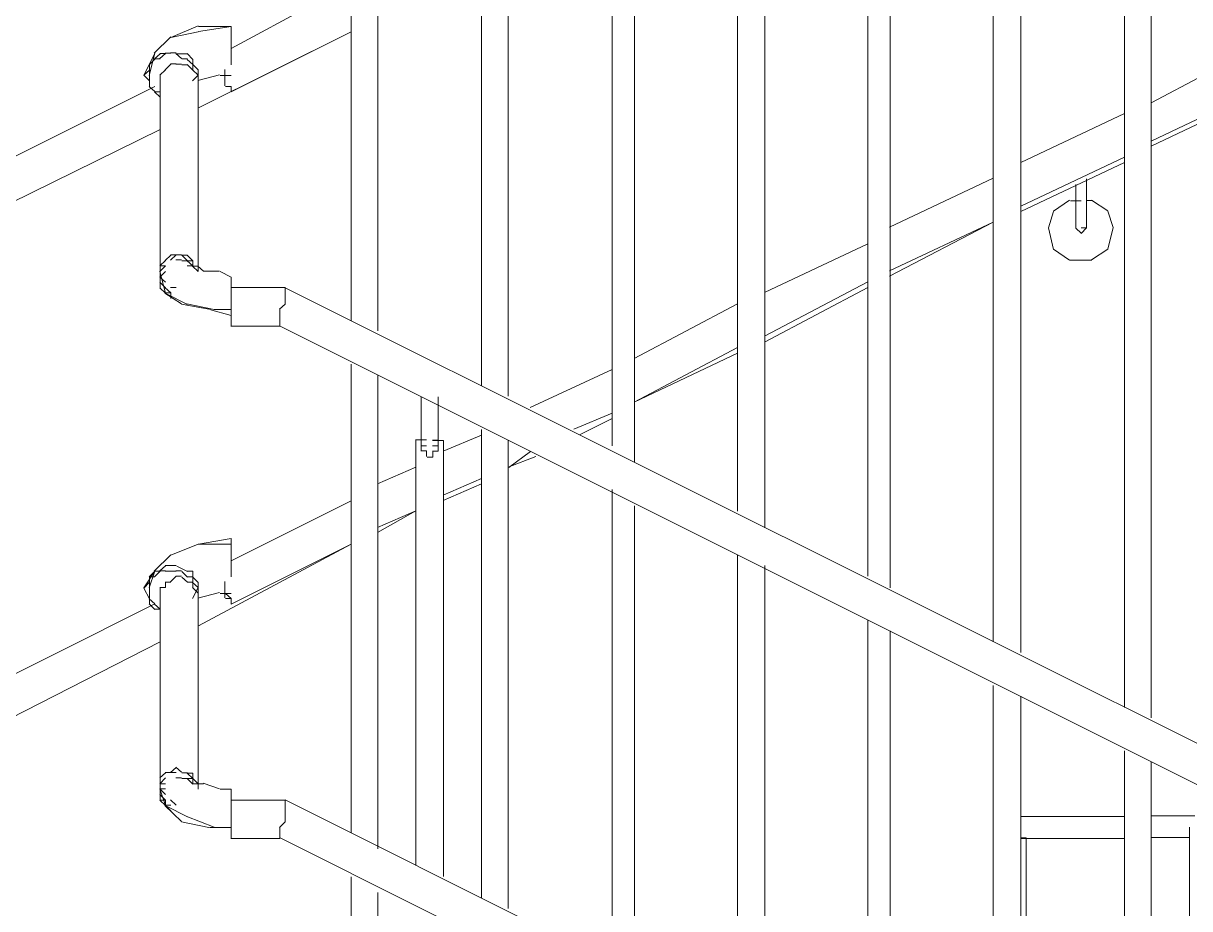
# Model space of a CAD drawing. Header units: millimetres. Extents: x -401725 to 250493, y 305116 to 802890.
# Drawn here: x -375108.3898 to -375108.0331, y 508967.8305 to 508968.1013 of the extents above; entities that cross this region are included whole.
import ezdxf

# ---------------------------------------------------------------- set-up
doc = ezdxf.new("R2010")
doc.units = ezdxf.units.MM
doc.layers.add('PDF _Геометрия', color=7, linetype='Continuous', true_color=0x1d1d1d)

msp = doc.modelspace()

# ---------------------------------------------------------------- linework, layer by layer
at = {"layer": 'PDF _Геометрия', "color": 7, "lineweight": 9}
for points in [[(-375108.04484, 508967.88893), (-375108.04484, 508968.34385)], [(-375108.05299, 508968.34045), (-375108.05299, 508967.89205)], [(-375108.08477, 508967.90888), (-375108.08477, 508968.32388)], [(-375108.0932, 508968.32058), (-375108.0932, 508967.91219)], [(-375108.12471, 508967.92869), (-375108.12471, 508968.30375)], [(-375108.1315, 508968.30055), (-375108.1315, 508967.93226)], [(-375108.16301, 508967.94703), (-375108.16301, 508968.28542)], [(-375108.17144, 508968.28056), (-375108.17144, 508967.95213)], [(-375108.20295, 508967.96708), (-375108.20295, 508968.26535)], [(-375108.20974, 508968.26047), (-375108.20974, 508967.97209)], [(-375108.24152, 508967.98729), (-375108.24152, 508968.24559)], [(-375108.24968, 508968.24199), (-375108.24968, 508967.99044)], [(-375108.28961, 508968.2303), (-375108.28961, 508968.01038)], [(-375108.28146, 508968.00723), (-375108.28146, 508968.22546)], [(-375108.30129, 508968.1071), (-375108.32628, 508968.09365)], [(-375108.33634, 508968.09874), (-375108.34472, 508968.097), (-375108.33634, 508968.10049)], [(-375108.33629, 508968.07541), (-375108.28961, 508968.09866)], [(-375108.33624, 508968.10034), (-375108.32629, 508968.10034)], [(-375108.33624, 508968.09877), (-375108.32629, 508968.10034)], [(-375108.32632, 508968.08031), (-375108.28961, 508968.09866)], [(-375108.32629, 508968.10034), (-375108.32629, 508968.09877), (-375108.32629, 508968.09702), (-375108.32629, 508968.09877)], [(-375108.32629, 508968.10034), (-375108.32629, 508968.10034)], [(-375108.32629, 508968.10034), (-375108.32629, 508968.10034)], [(-375108.32629, 508968.10034), (-375108.32629, 508968.10034)], [(-375108.32629, 508968.10034), (-375108.32629, 508968.10034)], [(-375108.32629, 508968.09702), (-375108.32629, 508968.09528), (-375108.32629, 508968.09702), (-375108.32629, 508968.09877)], [(-375108.32629, 508968.09877), (-375108.32629, 508968.09877)], [(-375108.32629, 508968.09196), (-375108.32629, 508968.09371), (-375108.32629, 508968.09528), (-375108.32629, 508968.09371)], [(-375108.35296, 508968.08532), (-375108.34965, 508968.09213)], [(-375108.35139, 508968.08532), (-375108.34965, 508968.09213)], [(-375108.34802, 508968.09202), (-375108.34976, 508968.09045)], [(-375108.34639, 508968.09209), (-375108.34813, 508968.09209)], [(-375108.34813, 508968.09052), (-375108.34639, 508968.09209)], [(-375108.34476, 508968.09216), (-375108.3465, 508968.09216)], [(-375108.3465, 508968.09216), (-375108.34476, 508968.09216)], [(-375108.34313, 508968.09223), (-375108.34487, 508968.09223)], [(-375108.34487, 508968.09223), (-375108.34313, 508968.09223)], [(-375108.34324, 508968.09212), (-375108.3415, 508968.09055)], [(-375108.3396, 508968.09197), (-375108.34291, 508968.09197)], [(-375108.33797, 508968.09029), (-375108.33971, 508968.09204)], [(-375108.32629, 508968.08864), (-375108.32629, 508968.09196), (-375108.32629, 508968.09371)], [(-375108.32629, 508968.09039), (-375108.32629, 508968.09196)], [(-375108.01305, 508968.09381), (-375108.04465, 508968.07704)], [(-375108.35128, 508968.08874), (-375108.35128, 508968.087), (-375108.35302, 508968.08543)], [(-375108.35128, 508968.08874), (-375108.35128, 508968.087)], [(-375108.34976, 508968.09045), (-375108.34802, 508968.09045)], [(-375108.34476, 508968.08884), (-375108.3465, 508968.0871)], [(-375108.34313, 508968.08891), (-375108.34487, 508968.08891)], [(-375108.3415, 508968.08881), (-375108.34324, 508968.08881)], [(-375108.34313, 508968.08891), (-375108.34313, 508968.08891)], [(-375108.34134, 508968.0904), (-375108.3396, 508968.0904)], [(-375108.3396, 508968.08866), (-375108.34134, 508968.08866)], [(-375108.33971, 508968.09029), (-375108.33797, 508968.08872)], [(-375108.33797, 508968.08698), (-375108.33971, 508968.08872)], [(-375108.33634, 508968.08705), (-375108.33808, 508968.08879)], [(-375108.33797, 508968.08698), (-375108.33797, 508968.08872), (-375108.33797, 508968.09029)], [(-375108.32629, 508968.08864), (-375108.32629, 508968.08864)], [(-375108.35302, 508968.08543), (-375108.35128, 508968.08368)], [(-375108.35128, 508968.08543), (-375108.35128, 508968.087)], [(-375108.35128, 508968.08543), (-375108.35128, 508968.08368), (-375108.35128, 508968.08194)], [(-375108.34639, 508968.08703), (-375108.34813, 508968.08546)], [(-375108.34802, 508968.08539), (-375108.34802, 508968.08539)], [(-375108.34802, 508968.08539), (-375108.34802, 508968.08382)], [(-375108.34639, 508968.08703), (-375108.34639, 508968.08703)], [(-375108.33808, 508968.08373), (-375108.33634, 508968.08548), (-375108.33808, 508968.08705)], [(-375108.33808, 508968.08705), (-375108.33634, 508968.08548)], [(-375108.33797, 508968.08698), (-375108.33797, 508968.08698)], [(-375108.33645, 508968.08384), (-375108.32982, 508968.08558)], [(-375108.33634, 508968.08548), (-375108.33634, 508968.08705)], [(-375108.32961, 508968.08533), (-375108.32629, 508968.08533)], [(-375108.32819, 508968.08722), (-375108.32819, 508968.08722)], [(-375108.32819, 508968.08722), (-375108.32819, 508968.08548)], [(-375108.32819, 508968.08548), (-375108.32819, 508968.08722)], [(-375108.32819, 508968.08391), (-375108.32819, 508968.08548), (-375108.32819, 508968.08391), (-375108.32819, 508968.08216)], [(-375108.34965, 508968.08201), (-375108.44298, 508968.03543)], [(-375108.35139, 508968.08201), (-375108.34965, 508968.08044)], [(-375108.34965, 508968.08044), (-375108.35139, 508968.08201)], [(-375108.35128, 508968.08194), (-375108.35128, 508968.08369)], [(-375108.34802, 508968.08382), (-375108.34802, 508968.02381)], [(-375108.33808, 508968.02701), (-375108.33634, 508968.02544), (-375108.33634, 508968.08373)], [(-375108.33634, 508968.08373), (-375108.33634, 508968.08373)], [(-375108.32819, 508968.08391), (-375108.32819, 508968.08391)], [(-375108.32819, 508968.08391), (-375108.32819, 508968.08391)], [(-375108.32803, 508968.08201), (-375108.32629, 508968.08201)], [(-375108.32803, 508968.08201), (-375108.32629, 508968.08201), (-375108.32629, 508968.08044)], [(-375108.34802, 508968.08033), (-375108.34976, 508968.08033), (-375108.34802, 508968.07876)], [(-375108.32629, 508968.08044), (-375108.32629, 508968.08044)], [(-375108.32629, 508968.08044), (-375108.32629, 508968.08044)], [(-375108.04465, 508968.06539), (-375108.01305, 508968.08039)], [(-375108.04465, 508968.0638), (-375108.01305, 508968.0788)], [(-375108.05299, 508968.07376), (-375108.08472, 508968.05878)], [(-375108.43961, 508968.02381), (-375108.34802, 508968.06882)], [(-375108.08472, 508968.04538), (-375108.05299, 508968.06036)], [(-375108.08472, 508968.0438), (-375108.05299, 508968.05878)], [(-375108.0932, 508968.0539), (-375108.12488, 508968.03894)], [(-375108.06467, 508968.04882), (-375108.06467, 508968.05376)], [(-375108.06793, 508968.05198), (-375108.06793, 508968.04864)], [(-375108.06793, 508968.04863), (-375108.06793, 508968.04194)], [(-375108.06467, 508968.04706), (-375108.06467, 508968.04882)], [(-375108.06983, 508968.04718), (-375108.07477, 508968.04383)], [(-375108.06793, 508968.04705), (-375108.06952, 508968.04705)], [(-375108.0663, 508968.04697), (-375108.06789, 508968.04697)], [(-375108.06467, 508968.04037), (-375108.06467, 508968.04706)], [(-375108.06304, 508968.04715), (-375108.06463, 508968.04715)], [(-375108.05815, 508968.04391), (-375108.06309, 508968.04726)], [(-375108.07472, 508968.04373), (-375108.07631, 508968.0388)], [(-375108.06793, 508968.04194), (-375108.06793, 508968.0386)], [(-375108.05652, 508968.03889), (-375108.05811, 508968.04383)], [(-375108.12488, 508968.02557), (-375108.0932, 508968.04053)], [(-375108.12488, 508968.02398), (-375108.0932, 508968.04053)], [(-375108.07631, 508968.0388), (-375108.07472, 508968.0321)], [(-375108.06793, 508968.03859), (-375108.06793, 508968.03859)], [(-375108.06793, 508968.03859), (-375108.06793, 508968.03859)], [(-375108.0663, 508968.0371), (-375108.06789, 508968.03869)], [(-375108.06467, 508968.04036), (-375108.06467, 508968.03878), (-375108.06626, 508968.03702)], [(-375108.06626, 508968.03878), (-375108.06467, 508968.03878)], [(-375108.05811, 508968.03219), (-375108.05652, 508968.03889)], [(-375108.1315, 508968.03388), (-375108.16315, 508968.01894)], [(-375108.07477, 508968.0322), (-375108.06983, 508968.02886)], [(-375108.06309, 508968.02893), (-375108.05815, 508968.03228)], [(-375108.34639, 508968.02876), (-375108.34813, 508968.02719), (-375108.34639, 508968.02719), (-375108.34813, 508968.02544), (-375108.34639, 508968.01881), (-375108.34813, 508968.02544)], [(-375108.34802, 508968.02712), (-375108.34802, 508968.02712)], [(-375108.3465, 508968.02882), (-375108.34476, 508968.03039)], [(-375108.34487, 508968.03046), (-375108.34313, 508968.03046)], [(-375108.34313, 508968.03046), (-375108.34487, 508968.02889)], [(-375108.34476, 508968.03039), (-375108.34476, 508968.03039)], [(-375108.34324, 508968.03052), (-375108.3415, 508968.03052)], [(-375108.3415, 508968.02895), (-375108.34324, 508968.02895)], [(-375108.34313, 508968.03046), (-375108.34313, 508968.03046)], [(-375108.3415, 508968.03052), (-375108.3415, 508968.03052)], [(-375108.34134, 508968.03037), (-375108.3396, 508968.02862), (-375108.34134, 508968.02862)], [(-375108.34134, 508968.03037), (-375108.3396, 508968.03037)], [(-375108.33971, 508968.03043), (-375108.33797, 508968.02869)], [(-375108.33797, 508968.02869), (-375108.33797, 508968.02712), (-375108.33971, 508968.02869)], [(-375108.33971, 508968.02869), (-375108.33797, 508968.02869), (-375108.33797, 508968.02712)], [(-375108.06973, 508968.02883), (-375108.06304, 508968.02883)], [(-375108.34639, 508968.02213), (-375108.34813, 508968.0237), (-375108.34639, 508968.02544)], [(-375108.34802, 508968.02538), (-375108.34802, 508968.02381), (-375108.34802, 508968.02206), (-375108.34802, 508968.02381), (-375108.34802, 508968.02206), (-375108.34802, 508968.02049)], [(-375108.34802, 508968.02381), (-375108.34802, 508968.02381)], [(-375108.34802, 508968.02381), (-375108.34802, 508968.02381)], [(-375108.33971, 508968.02712), (-375108.33797, 508968.02712)], [(-375108.33808, 508968.02701), (-375108.33634, 508968.02701)], [(-375108.33797, 508968.02712), (-375108.33797, 508968.02712)], [(-375108.33797, 508968.02712), (-375108.33797, 508968.02712)], [(-375108.33645, 508968.02708), (-375108.33471, 508968.02551)], [(-375108.33634, 508968.02701), (-375108.33634, 508968.02544)], [(-375108.33488, 508968.02553), (-375108.32982, 508968.02553)], [(-375108.32961, 508968.02544), (-375108.32629, 508968.0237)], [(-375108.32629, 508968.0237), (-375108.32629, 508968.0237)], [(-375108.32629, 508968.0237), (-375108.32629, 508968.0237)], [(-375108.32629, 508968.0237), (-375108.32629, 508968.0237)], [(-375108.32629, 508968.0237), (-375108.32629, 508968.0237)], [(-375108.32629, 508968.0237), (-375108.32629, 508968.02195)], [(-375108.34813, 508968.02038), (-375108.34639, 508968.01881)], [(-375108.3465, 508968.02045), (-375108.34476, 508968.01888), (-375108.34476, 508968.01713)], [(-375108.34639, 508968.02038), (-375108.34639, 508968.02038)], [(-375108.34487, 508968.02051), (-375108.34313, 508968.02051)], [(-375108.34313, 508968.02051), (-375108.34313, 508968.02051)], [(-375108.30971, 508968.02048), (-375108.32631, 508968.02048)], [(-375108.32629, 508968.01706), (-375108.32629, 508968.01863), (-375108.32629, 508968.02038)], [(-375108.32629, 508968.02038), (-375108.32629, 508968.01863)], [(-375106.6846, 508967.20708), (-375106.6846, 508967.20874), (-375108.30973, 508968.02038)], [(-375108.30971, 508968.01874), (-375108.30971, 508968.02048)], [(-375108.30971, 508968.02048), (-375108.30971, 508968.02048)], [(-375108.30971, 508968.02048), (-375108.30971, 508968.02048)], [(-375108.16314, 508968.00558), (-375108.1315, 508968.02228)], [(-375108.16314, 508968.00382), (-375108.1315, 508968.02053)], [(-375108.34656, 508968.01883), (-375108.3415, 508968.01552)], [(-375108.3465, 508968.01888), (-375108.34476, 508968.01888)], [(-375108.34623, 508968.01868), (-375108.3396, 508968.01536)], [(-375108.32629, 508968.01531), (-375108.32629, 508968.01706), (-375108.32629, 508968.01863)], [(-375108.32629, 508968.01706), (-375108.32629, 508968.01706)], [(-375108.30971, 508968.01716), (-375108.30971, 508968.01873)], [(-375108.30971, 508968.01542), (-375108.30971, 508968.01716)], [(-375108.34146, 508968.01545), (-375108.33308, 508968.01388)], [(-375108.33983, 508968.01551), (-375108.33145, 508968.01377)], [(-375108.33292, 508968.01374), (-375108.32629, 508968.012)], [(-375108.33135, 508968.01374), (-375108.32629, 508968.01374)], [(-375108.32629, 508968.01531), (-375108.32629, 508968.01374), (-375108.32629, 508968.012), (-375108.32629, 508968.01374)], [(-375108.32629, 508968.01531), (-375108.32629, 508968.01531)], [(-375108.31146, 508968.01384), (-375108.30971, 508968.01542)], [(-375108.31135, 508968.01203), (-375108.31135, 508968.01378)], [(-375108.30971, 508968.01542), (-375108.30971, 508968.01542)], [(-375108.17144, 508968.0155), (-375108.20303, 508967.99882)], [(-375108.32629, 508968.01043), (-375108.32629, 508968.01043)], [(-375108.32629, 508968.00868), (-375108.32629, 508968.01043)], [(-375108.32629, 508968.01043), (-375108.32629, 508968.01043)], [(-375108.32629, 508968.01043), (-375108.32629, 508968.01043)], [(-375108.32629, 508968.01043), (-375108.32629, 508968.01043)], [(-375108.31135, 508968.01046), (-375108.31135, 508968.01203)], [(-375108.31135, 508968.00871), (-375108.31135, 508968.01046)], [(-375108.31135, 508968.01046), (-375108.31135, 508968.01046)], [(-375108.32637, 508968.00871), (-375108.31134, 508968.00871)], [(-375108.32629, 508968.00868), (-375108.32629, 508968.00868)], [(-375108.31151, 508968.00884), (-375106.68823, 508967.1972)], [(-375108.31135, 508968.00871), (-375108.31135, 508968.00871)], [(-375108.17143, 508968.0004), (-375108.20303, 508967.98548), (-375108.17143, 508968.00216)], [(-375108.28961, 508967.9971), (-375108.28961, 508967.85374)], [(-375108.20974, 508967.9954), (-375108.23481, 508967.98383)], [(-375108.28146, 508967.84881), (-375108.28146, 508967.99376)], [(-375108.26815, 508967.98711), (-375108.26815, 508967.98046)], [(-375108.26299, 508967.98045), (-375108.26299, 508967.9871)], [(-375108.22149, 508967.97717), (-375108.20974, 508967.98208)], [(-375108.26815, 508967.98046), (-375108.26815, 508967.97556)], [(-375108.26299, 508967.9738), (-375108.26299, 508967.98045)], [(-375108.26299, 508967.98045), (-375108.26299, 508967.98045)], [(-375108.21974, 508967.97542), (-375108.20974, 508967.9805)], [(-375108.26985, 508967.97389), (-375108.26652, 508967.97389)], [(-375108.26978, 508967.84377), (-375108.26978, 508967.97375)], [(-375108.26827, 508967.97389), (-375108.26652, 508967.97389)], [(-375108.26815, 508967.97557), (-375108.26815, 508967.97224)], [(-375108.26652, 508967.97389), (-375108.26652, 508967.97389)], [(-375108.26474, 508967.9738), (-375108.26299, 508967.9738)], [(-375108.26468, 508967.9737), (-375108.26136, 508967.9737)], [(-375108.26462, 508967.97373), (-375108.26462, 508967.97373)], [(-375108.26299, 508967.97048), (-375108.26299, 508967.97205), (-375108.26299, 508967.9738)], [(-375108.24968, 508967.97537), (-375108.26141, 508967.97047)], [(-375108.26136, 508967.84035), (-375108.26136, 508967.9737)], [(-375108.24968, 508967.97712), (-375108.24968, 508967.83376)], [(-375108.24152, 508967.83056), (-375108.24152, 508967.97381)], [(-375108.26827, 508967.97214), (-375108.26652, 508967.97214)], [(-375108.26652, 508967.96881), (-375108.26652, 508967.97056), (-375108.26827, 508967.97056)], [(-375108.26815, 508967.97224), (-375108.26815, 508967.97224)], [(-375108.26815, 508967.97049), (-375108.26815, 508967.97224)], [(-375108.26815, 508967.97224), (-375108.26815, 508967.97224)], [(-375108.26815, 508967.97224), (-375108.26815, 508967.97224)], [(-375108.26815, 508967.97049), (-375108.26815, 508967.97049)], [(-375108.26652, 508967.97056), (-375108.26652, 508967.97056)], [(-375108.26462, 508967.97041), (-375108.26462, 508967.96866), (-375108.26637, 508967.96866)], [(-375108.26474, 508967.97205), (-375108.26299, 508967.97205)], [(-375108.26299, 508967.97048), (-375108.26474, 508967.97048)], [(-375108.26462, 508967.97198), (-375108.26462, 508967.97198)], [(-375108.26462, 508967.97041), (-375108.26462, 508967.97041)], [(-375108.26462, 508967.97041), (-375108.26462, 508967.97041)], [(-375108.26299, 508967.97205), (-375108.26299, 508967.97205)], [(-375108.24139, 508967.96547), (-375108.23473, 508967.97037)], [(-375108.26652, 508967.96881), (-375108.26652, 508967.96881)], [(-375108.24151, 508967.96554), (-375108.2331, 508967.96887)], [(-375108.26978, 508967.96552), (-375108.2815, 508967.96045)], [(-375108.26141, 508967.95699), (-375108.24968, 508967.96207)], [(-375108.26141, 508967.95542), (-375108.24968, 508967.96049)], [(-375108.20974, 508967.95876), (-375108.20974, 508967.81378)], [(-375108.28961, 508967.95531), (-375108.32632, 508967.93696)], [(-375108.2815, 508967.94716), (-375108.26978, 508967.95223)], [(-375108.2815, 508967.94558), (-375108.26978, 508967.95223)], [(-375108.20295, 508967.81032), (-375108.20295, 508967.95375)], [(-375108.33629, 508967.91703), (-375108.28961, 508967.94203)], [(-375108.32629, 508967.94199), (-375108.33624, 508967.94199), (-375108.32629, 508967.94373)], [(-375108.32632, 508967.92367), (-375108.28961, 508967.94203)], [(-375108.32629, 508967.94373), (-375108.32629, 508967.94373)], [(-375108.32629, 508967.94373), (-375108.32629, 508967.94373)], [(-375108.32629, 508967.94373), (-375108.32629, 508967.94373)], [(-375108.32629, 508967.94373), (-375108.32629, 508967.94199)], [(-375108.32629, 508967.94199), (-375108.32629, 508967.94199)], [(-375108.32629, 508967.94199), (-375108.32629, 508967.94199)], [(-375108.32629, 508967.93535), (-375108.32629, 508967.93867), (-375108.32629, 508967.94042), (-375108.32629, 508967.93867), (-375108.32629, 508967.9371)], [(-375108.32629, 508967.94041), (-375108.32629, 508967.94041)], [(-375108.17144, 508967.93879), (-375108.17144, 508967.79554)], [(-375108.34639, 508967.93542), (-375108.34813, 508967.93385)], [(-375108.34476, 508967.93548), (-375108.3465, 508967.93548)], [(-375108.34313, 508967.93554), (-375108.34487, 508967.93554)], [(-375108.3396, 508967.93369), (-375108.34291, 508967.93526)], [(-375108.32629, 508967.93378), (-375108.32629, 508967.93535), (-375108.32629, 508967.9371)], [(-375108.32629, 508967.93203), (-375108.32629, 508967.93378), (-375108.32629, 508967.93535)], [(-375108.16301, 508967.7904), (-375108.16301, 508967.93545)], [(-375108.35128, 508967.9321), (-375108.35128, 508967.93035), (-375108.35302, 508967.92861)], [(-375108.35296, 508967.92867), (-375108.34965, 508967.93373)], [(-375108.35139, 508967.92867), (-375108.34965, 508967.93373)], [(-375108.34965, 508967.93373), (-375108.35139, 508967.93198), (-375108.34965, 508967.93198)], [(-375108.35128, 508967.9321), (-375108.35128, 508967.93035)], [(-375108.34802, 508967.93379), (-375108.34976, 508967.93379)], [(-375108.34976, 508967.93204), (-375108.34802, 508967.93379)], [(-375108.34813, 508967.93385), (-375108.34639, 508967.93385)], [(-375108.3465, 508967.93373), (-375108.34476, 508967.93373)], [(-375108.34487, 508967.93379), (-375108.34313, 508967.93379)], [(-375108.34313, 508967.93222), (-375108.34487, 508967.93048)], [(-375108.34324, 508967.93385), (-375108.3415, 508967.93385)], [(-375108.3415, 508967.93228), (-375108.34324, 508967.93228)], [(-375108.34313, 508967.93222), (-375108.34313, 508967.93222)], [(-375108.34134, 508967.93369), (-375108.3396, 508967.93195)], [(-375108.3396, 508967.93037), (-375108.34134, 508967.93194)], [(-375108.33797, 508967.93375), (-375108.33971, 508967.93375)], [(-375108.33971, 508967.932), (-375108.33797, 508967.932)], [(-375108.33634, 508967.93032), (-375108.33808, 508967.93206)], [(-375108.33797, 508967.93044), (-375108.33797, 508967.932), (-375108.33797, 508967.93375)], [(-375108.32629, 508967.93204), (-375108.32629, 508967.93378)], [(-375108.35302, 508967.92861), (-375108.35128, 508967.9253)], [(-375108.35128, 508967.92861), (-375108.35128, 508967.93035)], [(-375108.35128, 508967.92861), (-375108.35128, 508967.92529), (-375108.35128, 508967.92372)], [(-375108.34639, 508967.93053), (-375108.34639, 508967.92879), (-375108.34813, 508967.92879)], [(-375108.34802, 508967.92873), (-375108.34802, 508967.92716)], [(-375108.34476, 508967.93042), (-375108.3465, 508967.93042)], [(-375108.33797, 508967.93044), (-375108.33971, 508967.93044)], [(-375108.33634, 508967.93032), (-375108.33634, 508967.92875), (-375108.33808, 508967.92543)], [(-375108.33808, 508967.93032), (-375108.33634, 508967.92875)], [(-375108.33634, 508967.92875), (-375108.33634, 508967.92701), (-375108.33808, 508967.92875)], [(-375108.33797, 508967.92869), (-375108.33797, 508967.93044)], [(-375108.33645, 508967.9255), (-375108.32982, 508967.92725)], [(-375108.32819, 508967.93062), (-375108.32819, 508967.93062)], [(-375108.32819, 508967.93062), (-375108.32819, 508967.92888)], [(-375108.32819, 508967.92888), (-375108.32819, 508967.93062)], [(-375108.32819, 508967.92731), (-375108.32819, 508967.92888), (-375108.32819, 508967.92731), (-375108.32819, 508967.92556)], [(-375108.32819, 508967.92888), (-375108.32819, 508967.92888)], [(-375108.32819, 508967.92556), (-375108.32819, 508967.92731)], [(-375108.35139, 508967.92535), (-375108.34965, 508967.92378), (-375108.44298, 508967.87703)], [(-375108.35139, 508967.92378), (-375108.34965, 508967.92204)], [(-375108.35128, 508967.92529), (-375108.35128, 508967.92529)], [(-375108.34976, 508967.9221), (-375108.34802, 508967.9221), (-375108.34976, 508967.92367)], [(-375108.34802, 508967.92716), (-375108.34802, 508967.92541)], [(-375108.34802, 508967.92541), (-375108.34802, 508967.8654)], [(-375108.33634, 508967.92543), (-375108.33634, 508967.927)], [(-375108.33634, 508967.86714), (-375108.33634, 508967.92543)], [(-375108.33634, 508967.92543), (-375108.33634, 508967.92543)], [(-375108.32961, 508967.92697), (-375108.32629, 508967.92697)], [(-375108.32803, 508967.92697), (-375108.32629, 508967.9254)], [(-375108.32629, 508967.9254), (-375108.32803, 508967.92697)], [(-375108.32803, 508967.9254), (-375108.32629, 508967.9254)], [(-375108.32803, 508967.9254), (-375108.32629, 508967.9254), (-375108.32629, 508967.92366)], [(-375108.32629, 508967.92366), (-375108.32629, 508967.92366)], [(-375108.32629, 508967.92366), (-375108.32629, 508967.92366)], [(-375108.1315, 508967.91892), (-375108.1315, 508967.77389)], [(-375108.12471, 508967.77044), (-375108.12471, 508967.91551)], [(-375108.43961, 508967.8654), (-375108.34802, 508967.91216)], [(-375108.0932, 508967.89883), (-375108.0932, 508967.75554)], [(-375108.08477, 508967.75041), (-375108.08477, 508967.89549)], [(-375108.05299, 508967.87881), (-375108.05299, 508967.73533)], [(-375108.34487, 508967.8722), (-375108.34313, 508967.87377)], [(-375108.34324, 508967.87382), (-375108.3415, 508967.87226)], [(-375108.04484, 508967.73218), (-375108.04484, 508967.87554)], [(-375108.34813, 508967.87051), (-375108.34639, 508967.87208)], [(-375108.34639, 508967.86877), (-375108.34813, 508967.86877), (-375108.34639, 508967.87051)], [(-375108.34802, 508967.87046), (-375108.34802, 508967.86871), (-375108.34802, 508967.86714), (-375108.34802, 508967.86871)], [(-375108.3465, 508967.87214), (-375108.34476, 508967.87214)], [(-375108.34313, 508967.8722), (-375108.34487, 508967.8722)], [(-375108.34476, 508967.87214), (-375108.34476, 508967.87214)], [(-375108.3415, 508967.87051), (-375108.34324, 508967.87051)], [(-375108.34313, 508967.8722), (-375108.34313, 508967.8722)], [(-375108.3415, 508967.87225), (-375108.3415, 508967.87225)], [(-375108.34134, 508967.87209), (-375108.3396, 508967.87209)], [(-375108.3396, 508967.87209), (-375108.34134, 508967.87209)], [(-375108.3396, 508967.87034), (-375108.34134, 508967.87034)], [(-375108.33971, 508967.87197), (-375108.33797, 508967.8704), (-375108.33971, 508967.8704)], [(-375108.33971, 508967.87197), (-375108.33797, 508967.87197)], [(-375108.33971, 508967.8704), (-375108.33797, 508967.86865)], [(-375108.33808, 508967.87046), (-375108.33634, 508967.86871)], [(-375108.33797, 508967.87197), (-375108.33797, 508967.8704)], [(-375108.33797, 508967.8704), (-375108.33797, 508967.8704)], [(-375108.34813, 508967.86545), (-375108.34639, 508967.86371), (-375108.34813, 508967.86371), (-375108.34639, 508967.86214), (-375108.34813, 508967.8672), (-375108.34639, 508967.86545)], [(-375108.34639, 508967.86214), (-375108.34813, 508967.8672), (-375108.34639, 508967.8672)], [(-375108.34802, 508967.86871), (-375108.34802, 508967.86714), (-375108.34802, 508967.8654), (-375108.34802, 508967.86714), (-375108.34802, 508967.8654), (-375108.34802, 508967.86383)], [(-375108.34802, 508967.86714), (-375108.34802, 508967.86714)], [(-375108.33634, 508967.86714), (-375108.33634, 508967.86871), (-375108.33808, 508967.86871)], [(-375108.33645, 508967.86877), (-375108.33471, 508967.86877)], [(-375108.33488, 508967.86894), (-375108.32982, 508967.86719)], [(-375108.32961, 508967.86709), (-375108.32629, 508967.86709)], [(-375108.32629, 508967.86709), (-375108.32629, 508967.86709)], [(-375108.32629, 508967.86709), (-375108.32629, 508967.86709)], [(-375108.32629, 508967.86709), (-375108.32629, 508967.86709)], [(-375108.32629, 508967.86709), (-375108.32629, 508967.86534)], [(-375108.34802, 508967.86383), (-375108.34802, 508967.8654)], [(-375108.34802, 508967.8654), (-375108.34802, 508967.8654)], [(-375108.34802, 508967.86383), (-375108.34802, 508967.86383)], [(-375108.34639, 508967.86214), (-375108.34639, 508967.86371)], [(-375108.34487, 508967.86382), (-375108.34313, 508967.86225)], [(-375108.30971, 508967.86378), (-375108.32631, 508967.86378)], [(-375108.32629, 508967.86534), (-375108.32629, 508967.86534)], [(-375108.32629, 508967.86028), (-375108.32629, 508967.86202), (-375108.32629, 508967.86377)], [(-375108.32629, 508967.86377), (-375108.32629, 508967.86377)], [(-375108.32629, 508967.86377), (-375108.32629, 508967.86377)], [(-375108.32629, 508967.86377), (-375108.32629, 508967.86203)], [(-375106.6846, 508967.04864), (-375106.6846, 508967.0503), (-375108.30973, 508967.86379)], [(-375108.30971, 508967.86203), (-375108.30971, 508967.86378)], [(-375108.30971, 508967.86378), (-375108.30971, 508967.86378)], [(-375108.34656, 508967.86213), (-375108.3415, 508967.85725)], [(-375108.3465, 508967.86219), (-375108.34476, 508967.86045)], [(-375108.34476, 508967.86219), (-375108.3465, 508967.86219)], [(-375108.34623, 508967.86197), (-375108.3396, 508967.85865)], [(-375108.34476, 508967.86045), (-375108.34476, 508967.86045)], [(-375108.34313, 508967.86225), (-375108.34313, 508967.86225)], [(-375108.32629, 508967.85871), (-375108.32629, 508967.86028), (-375108.32629, 508967.86202)], [(-375108.32629, 508967.86202), (-375108.32629, 508967.86202)], [(-375108.32629, 508967.85696), (-375108.32629, 508967.85871), (-375108.32629, 508967.86028)], [(-375108.30971, 508967.86046), (-375108.30971, 508967.86204)], [(-375108.30971, 508967.86203), (-375108.30971, 508967.86203)], [(-375108.30971, 508967.85872), (-375108.30971, 508967.86046)], [(-375108.34146, 508967.85713), (-375108.33308, 508967.85539)], [(-375108.33983, 508967.85876), (-375108.33145, 508967.85544)], [(-375108.32629, 508967.85696), (-375108.32629, 508967.85539), (-375108.32629, 508967.85364), (-375108.32629, 508967.85539)], [(-375108.32629, 508967.85696), (-375108.32629, 508967.85539)], [(-375108.32629, 508967.85696), (-375108.32629, 508967.85696)], [(-375108.31146, 508967.8554), (-375108.30971, 508967.85714)], [(-375108.30971, 508967.85715), (-375108.30971, 508967.85872)], [(-375108.08472, 508967.85871), (-375108.05299, 508967.85871)], [(-375108.04493, 508967.85889), (-375108.03153, 508967.85889)], [(-375108.33292, 508967.85539), (-375108.32629, 508967.85539)], [(-375108.33135, 508967.85539), (-375108.32629, 508967.85539)], [(-375108.32629, 508967.85364), (-375108.32629, 508967.85364)], [(-375108.32629, 508967.85364), (-375108.32629, 508967.85364)], [(-375108.32629, 508967.85364), (-375108.32629, 508967.85364)], [(-375108.32629, 508967.85364), (-375108.32629, 508967.85364)], [(-375108.31135, 508967.85377), (-375108.31135, 508967.85534)], [(-375108.31135, 508967.85202), (-375108.31135, 508967.85377)], [(-375108.31135, 508967.85377), (-375108.31135, 508967.85377)], [(-375108.03316, 508967.72545), (-375108.03316, 508967.85545)], [(-375108.32637, 508967.85202), (-375108.31134, 508967.85202)], [(-375108.32629, 508967.85207), (-375108.32629, 508967.85207)], [(-375108.32629, 508967.85207), (-375108.32629, 508967.85207)], [(-375108.31151, 508967.85227), (-375106.68823, 508967.03896)], [(-375108.31135, 508967.85202), (-375108.31135, 508967.85202)], [(-375108.31135, 508967.85202), (-375108.31135, 508967.85202)], [(-375108.08315, 508967.85226), (-375108.08473, 508967.85226)], [(-375108.05299, 508967.85202), (-375108.08472, 508967.85202)], [(-375108.08296, 508967.85202), (-375108.05299, 508967.85202)], [(-375108.0448, 508967.85227), (-375108.03316, 508967.85227)], [(-375108.03316, 508967.85227), (-375108.0448, 508967.85227)], [(-375108.28961, 508967.84028), (-375108.28961, 508967.64361)], [(-375108.28146, 508967.83551), (-375108.28146, 508967.64386), (-375108.28986, 508967.64386)]]:
    msp.add_lwpolyline(points, dxfattribs=at)
for points in [[(-375108.32629, 508968.09877), (-375108.32629, 508968.10034)], [(-375108.34476, 508968.09722), (-375108.34982, 508968.09216)], [(-375108.32629, 508968.09371), (-375108.32629, 508968.09528), (-375108.32629, 508968.09702), (-375108.32629, 508968.09528)], [(-375108.34965, 508968.09038), (-375108.35139, 508968.08864)], [(-375108.33634, 508968.08548), (-375108.33634, 508968.08373)], [(-375108.32819, 508968.08391), (-375108.32819, 508968.08548)], [(-375108.34802, 508968.02538), (-375108.34802, 508968.02712), (-375108.34802, 508968.02538), (-375108.34802, 508968.02381)], [(-375108.34813, 508968.02213), (-375108.34639, 508968.02038)], [(-375108.32629, 508968.02195), (-375108.32629, 508968.02038)], [(-375108.32629, 508968.02038), (-375108.32629, 508968.02195)], [(-375108.32629, 508968.01374), (-375108.32629, 508968.01531)], [(-375108.32629, 508968.01374), (-375108.32629, 508968.012), (-375108.32629, 508968.01043), (-375108.32629, 508968.012)], [(-375108.32629, 508968.012), (-375108.32629, 508968.01043)], [(-375108.33634, 508967.94201), (-375108.34472, 508967.9387)], [(-375108.32629, 508967.93867), (-375108.32629, 508967.94041), (-375108.32629, 508967.94199), (-375108.32629, 508967.94041)], [(-375108.32629, 508967.94042), (-375108.32629, 508967.94199)], [(-375108.34476, 508967.93879), (-375108.34982, 508967.93373)], [(-375108.32629, 508967.93867), (-375108.32629, 508967.9371)], [(-375108.32819, 508967.92731), (-375108.32819, 508967.92888)], [(-375108.33797, 508967.8704), (-375108.33797, 508967.86865)], [(-375108.32629, 508967.86534), (-375108.32629, 508967.86377)], [(-375108.32629, 508967.86377), (-375108.32629, 508967.86534)], [(-375108.32629, 508967.85539), (-375108.32629, 508967.85364), (-375108.32629, 508967.85207), (-375108.32629, 508967.85364)], [(-375108.32629, 508967.85364), (-375108.32629, 508967.85207)], [(-375108.08315, 508967.85226), (-375108.08315, 508967.7938)]]:
    msp.add_lwpolyline(points, close=True, dxfattribs=at)

doc.saveas('drawing.dxf')
